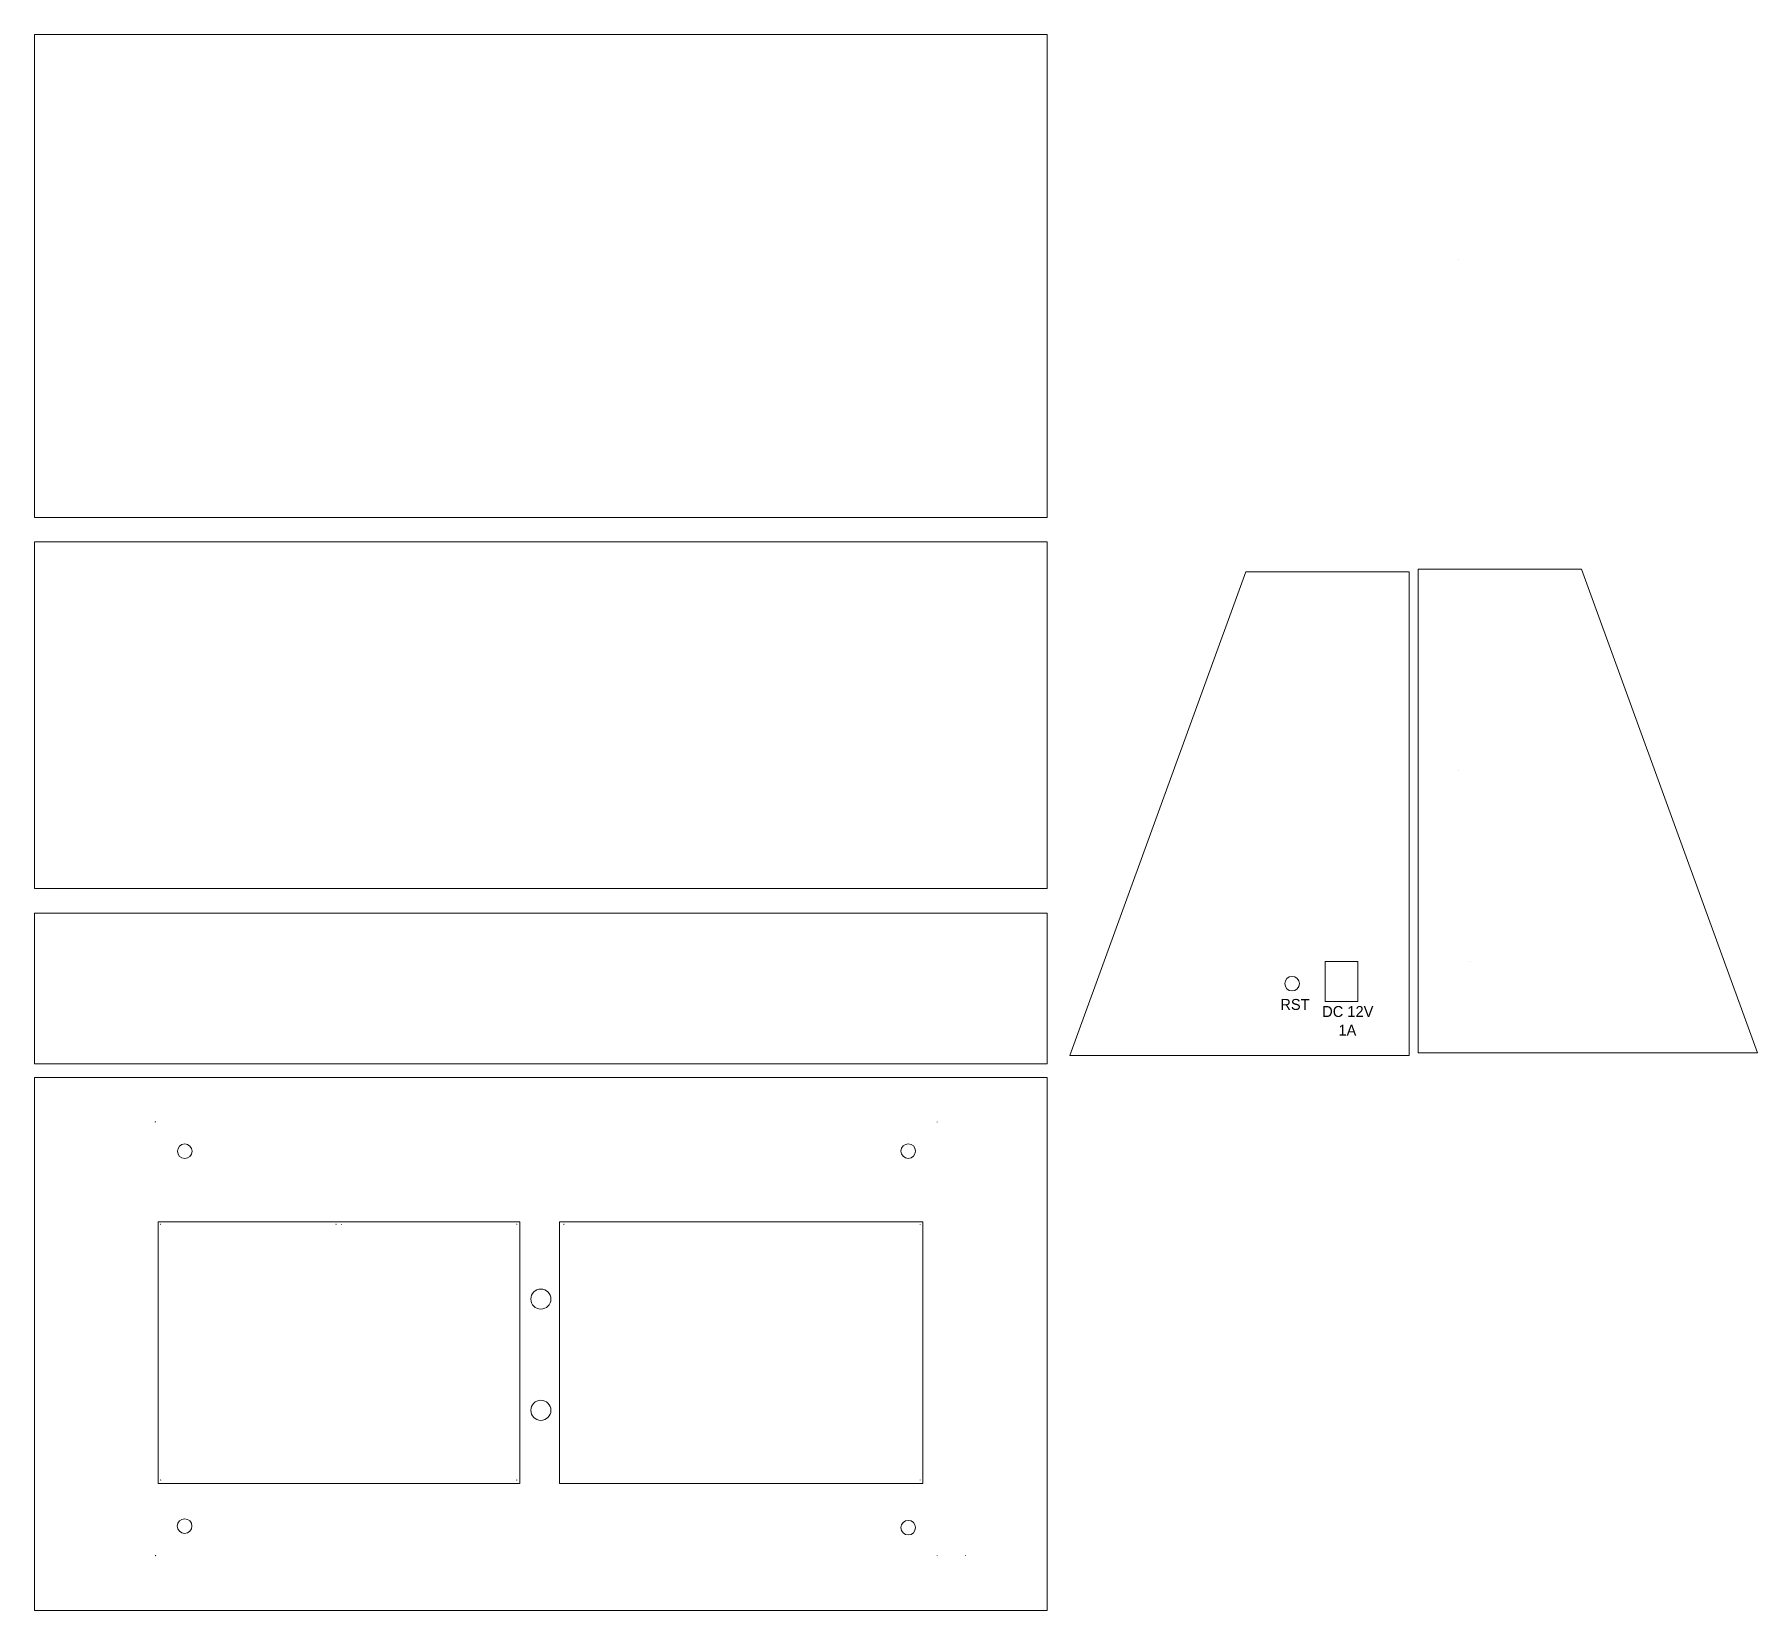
# Model space of a CAD drawing. Header units: inches. Extents: x 30 to 502, y -585 to -153.
import ezdxf

# ---------------------------------------------------------------- set-up
doc = ezdxf.new("R2010")
doc.units = ezdxf.units.IN
doc.header["$MEASUREMENT"] = 0
doc.layers.add('Layer 1', color=7, linetype='Continuous')

# ---------------------------------------------------------------- blocks, each defined once
blk = doc.blocks.new('block 2')
at = {"layer": 'Layer 1', "color": 7, "lineweight": 9, "true_color": 0xffffff}
blk.add_open_spline([(276.96, -450.79), (276.99, -450.79), (277, -450.78), (277, -450.75), (277, -450.73), (276.99, -450.72), (276.96, -450.72)], degree=3, knots=[0, 0, 0, 0, 1, 1, 1, 2, 2, 2, 2], dxfattribs=at)
blk = doc.blocks.new('block 3')
at = {"layer": 'Layer 1', "color": 7, "lineweight": 9, "true_color": 0xffffff}
blk.add_open_spline([(62.79, -450.67), (62.77, -450.67), (62.75, -450.68), (62.75, -450.7), (62.75, -450.73), (62.77, -450.74), (62.79, -450.74)], degree=3, knots=[0, 0, 0, 0, 1, 1, 1, 2, 2, 2, 2], dxfattribs=at)
blk = doc.blocks.new('block 4')
at = {"layer": 'Layer 1', "color": 7, "lineweight": 9, "true_color": 0xffffff}
blk.add_lwpolyline([(62.89, -569.53), (62.89, -569.47)], dxfattribs=at)
blk = doc.blocks.new('block 5')
at = {"layer": 'Layer 1', "color": 7, "lineweight": 9, "true_color": 0xffffff}
blk.add_open_spline([(62.93, -569.47), (62.93, -569.45), (62.91, -569.44), (62.89, -569.44), (62.87, -569.44), (62.86, -569.45), (62.86, -569.47)], degree=3, knots=[0, 0, 0, 0, 1, 1, 1, 2, 2, 2, 2], dxfattribs=at)
blk = doc.blocks.new('block 6')
at = {"layer": 'Layer 1', "color": 7, "lineweight": 9, "true_color": 0xffffff}
blk.add_open_spline([(62.86, -569.53), (62.86, -569.55), (62.87, -569.56), (62.89, -569.56), (62.91, -569.56), (62.93, -569.55), (62.93, -569.53)], degree=3, knots=[0, 0, 0, 0, 1, 1, 1, 2, 2, 2, 2], dxfattribs=at)
blk = doc.blocks.new('block 7')
at = {"layer": 'Layer 1', "color": 7, "lineweight": 9, "true_color": 0xffffff}
blk.add_open_spline([(62.93, -450.7), (62.93, -450.68), (62.91, -450.67), (62.89, -450.67), (62.87, -450.67), (62.86, -450.68), (62.86, -450.7)], degree=3, knots=[0, 0, 0, 0, 1, 1, 1, 2, 2, 2, 2], dxfattribs=at)
blk = doc.blocks.new('block 8')
at = {"layer": 'Layer 1', "color": 7, "lineweight": 9, "true_color": 0xffffff}
blk.add_open_spline([(62.86, -569.47), (62.86, -569.5), (62.87, -569.51), (62.89, -569.51), (62.91, -569.51), (62.93, -569.5), (62.93, -569.47)], degree=3, knots=[0, 0, 0, 0, 1, 1, 1, 2, 2, 2, 2], dxfattribs=at)
blk = doc.blocks.new('block 9')
at = {"layer": 'Layer 1', "color": 7, "lineweight": 9, "true_color": 0xffffff}
blk.add_lwpolyline([(62.89, -450.7), (62.87, -450.68)], dxfattribs=at)
blk = doc.blocks.new('block 10')
at = {"layer": 'Layer 1', "color": 7, "lineweight": 9, "true_color": 0xffffff}
blk.add_open_spline([(62.89, -450.65), (62.88, -450.64), (62.86, -450.64), (62.84, -450.65), (62.83, -450.67), (62.83, -450.69), (62.84, -450.71)], degree=3, knots=[0, 0, 0, 0, 1, 1, 1, 2, 2, 2, 2], dxfattribs=at)
blk = doc.blocks.new('block 11')
at = {"layer": 'Layer 1', "color": 7, "lineweight": 9, "true_color": 0xffffff}
blk.add_open_spline([(62.87, -450.73), (62.88, -450.75), (62.91, -450.75), (62.92, -450.73), (62.94, -450.72), (62.94, -450.69), (62.92, -450.68)], degree=3, knots=[0, 0, 0, 0, 1, 1, 1, 2, 2, 2, 2], dxfattribs=at)
blk = doc.blocks.new('block 12')
at = {"layer": 'Layer 1', "color": 7, "lineweight": 9, "true_color": 0xffffff}
blk.add_open_spline([(276.93, -569.47), (276.93, -569.5), (276.94, -569.51), (276.96, -569.51), (276.99, -569.51), (277, -569.5), (277, -569.47)], degree=3, knots=[0, 0, 0, 0, 1, 1, 1, 2, 2, 2, 2], dxfattribs=at)
blk = doc.blocks.new('block 13')
at = {"layer": 'Layer 1', "color": 7, "lineweight": 9, "true_color": 0xffffff}
blk.add_open_spline([(277, -450.7), (277, -450.68), (276.99, -450.67), (276.96, -450.67), (276.94, -450.67), (276.93, -450.68), (276.93, -450.7)], degree=3, knots=[0, 0, 0, 0, 1, 1, 1, 2, 2, 2, 2], dxfattribs=at)
blk = doc.blocks.new('block 14')
at = {"layer": 'Layer 1', "color": 7, "lineweight": 9, "true_color": 0xffffff}
blk.add_open_spline([(62.89, -569.44), (62.87, -569.44), (62.86, -569.45), (62.86, -569.47), (62.86, -569.5), (62.87, -569.51), (62.89, -569.51)], degree=3, knots=[0, 0, 0, 0, 1, 1, 1, 2, 2, 2, 2], dxfattribs=at)
blk = doc.blocks.new('block 15')
at = {"layer": 'Layer 1', "color": 7, "lineweight": 9, "true_color": 0xffffff}
blk.add_open_spline([(276.96, -569.51), (276.99, -569.51), (277, -569.5), (277, -569.47), (277, -569.45), (276.99, -569.44), (276.96, -569.44)], degree=3, knots=[0, 0, 0, 0, 1, 1, 1, 2, 2, 2, 2], dxfattribs=at)
blk = doc.blocks.new('block 16')
at = {"layer": 'Layer 1', "color": 7, "lineweight": 9, "true_color": 0xffffff}
blk.add_open_spline([(62.76, -450.7), (62.76, -450.72), (62.77, -450.74), (62.79, -450.74), (62.81, -450.74), (62.82, -450.72), (62.82, -450.7)], degree=3, knots=[0, 0, 0, 0, 1, 1, 1, 2, 2, 2, 2], dxfattribs=at)
blk = doc.blocks.new('block 17')
at = {"layer": 'Layer 1', "color": 7, "lineweight": 9, "true_color": 0xffffff}
blk.add_open_spline([(276.93, -450.7), (276.93, -450.72), (276.95, -450.74), (276.96, -450.74), (276.98, -450.74), (277, -450.72), (277, -450.7)], degree=3, knots=[0, 0, 0, 0, 1, 1, 1, 2, 2, 2, 2], dxfattribs=at)
blk = doc.blocks.new('block 18')
at = {"layer": 'Layer 1', "color": 7, "lineweight": 9, "true_color": 0xffffff}
blk.add_open_spline([(276.96, -450.67), (276.95, -450.67), (276.93, -450.69), (276.93, -450.7), (276.93, -450.72), (276.95, -450.74), (276.96, -450.74)], degree=3, knots=[0, 0, 0, 0, 1, 1, 1, 2, 2, 2, 2], dxfattribs=at)
blk = doc.blocks.new('block 19')
at = {"layer": 'Layer 1', "color": 7, "lineweight": 9, "true_color": 0xffffff}
blk.add_open_spline([(284.71, -569.51), (284.72, -569.51), (284.74, -569.49), (284.74, -569.47), (284.74, -569.46), (284.72, -569.44), (284.71, -569.44)], degree=3, knots=[0, 0, 0, 0, 1, 1, 1, 2, 2, 2, 2], dxfattribs=at)
blk = doc.blocks.new('block 20')
at = {"layer": 'Layer 1', "color": 7, "lineweight": 9, "true_color": 0xffffff}
blk.add_open_spline([(276.96, -569.44), (276.95, -569.44), (276.93, -569.46), (276.93, -569.47), (276.93, -569.49), (276.95, -569.51), (276.96, -569.51)], degree=3, knots=[0, 0, 0, 0, 1, 1, 1, 2, 2, 2, 2], dxfattribs=at)
blk = doc.blocks.new('block 21')
at = {"layer": 'Layer 1', "color": 7, "lineweight": 9, "true_color": 0xffffff}
blk.add_open_spline([(64.32, -478.77), (64.32, -478.76), (64.31, -478.74), (64.29, -478.74), (64.27, -478.74), (64.26, -478.76), (64.26, -478.77)], degree=3, knots=[0, 0, 0, 0, 1, 1, 1, 2, 2, 2, 2], dxfattribs=at)
blk = doc.blocks.new('block 22')
at = {"layer": 'Layer 1', "color": 7, "lineweight": 9, "true_color": 0xffffff}
blk.add_open_spline([(64.26, -548.77), (64.26, -548.79), (64.27, -548.81), (64.29, -548.81), (64.31, -548.81), (64.32, -548.79), (64.32, -548.77)], degree=3, knots=[0, 0, 0, 0, 1, 1, 1, 2, 2, 2, 2], dxfattribs=at)
blk = doc.blocks.new('block 23')
at = {"layer": 'Layer 1', "color": 7, "lineweight": 9, "true_color": 0xffffff}
blk.add_open_spline([(112.29, -478.81), (112.31, -478.81), (112.32, -478.79), (112.32, -478.77), (112.32, -478.76), (112.31, -478.74), (112.29, -478.74)], degree=3, knots=[0, 0, 0, 0, 1, 1, 1, 2, 2, 2, 2], dxfattribs=at)
blk = doc.blocks.new('block 24')
at = {"layer": 'Layer 1', "color": 7, "lineweight": 9, "true_color": 0xffffff}
blk.add_open_spline([(64.29, -478.74), (64.27, -478.74), (64.26, -478.76), (64.26, -478.77), (64.26, -478.79), (64.27, -478.81), (64.29, -478.81)], degree=3, knots=[0, 0, 0, 0, 1, 1, 1, 2, 2, 2, 2], dxfattribs=at)
blk = doc.blocks.new('block 25')
at = {"layer": 'Layer 1', "color": 7, "lineweight": 9, "true_color": 0xffffff}
blk.add_open_spline([(112.32, -478.77), (112.32, -478.76), (112.31, -478.74), (112.29, -478.74), (112.27, -478.74), (112.26, -478.76), (112.26, -478.77)], degree=3, knots=[0, 0, 0, 0, 1, 1, 1, 2, 2, 2, 2], dxfattribs=at)
blk = doc.blocks.new('block 26')
at = {"layer": 'Layer 1', "color": 7, "lineweight": 9, "true_color": 0xffffff}
blk.add_open_spline([(64.29, -548.74), (64.27, -548.74), (64.26, -548.76), (64.26, -548.77), (64.26, -548.79), (64.27, -548.81), (64.29, -548.81)], degree=3, knots=[0, 0, 0, 0, 1, 1, 1, 2, 2, 2, 2], dxfattribs=at)
blk = doc.blocks.new('block 27')
at = {"layer": 'Layer 1', "color": 7, "lineweight": 9, "true_color": 0xffffff}
blk.add_open_spline([(113.85, -478.77), (113.85, -478.76), (113.84, -478.74), (113.82, -478.74), (113.8, -478.74), (113.79, -478.76), (113.79, -478.77)], degree=3, knots=[0, 0, 0, 0, 1, 1, 1, 2, 2, 2, 2], dxfattribs=at)
blk = doc.blocks.new('block 28')
at = {"layer": 'Layer 1', "color": 7, "lineweight": 9, "true_color": 0xffffff}
blk.add_open_spline([(161.82, -478.81), (161.84, -478.81), (161.85, -478.79), (161.85, -478.77), (161.85, -478.76), (161.84, -478.74), (161.82, -478.74)], degree=3, knots=[0, 0, 0, 0, 1, 1, 1, 2, 2, 2, 2], dxfattribs=at)
blk = doc.blocks.new('block 29')
at = {"layer": 'Layer 1', "color": 7, "lineweight": 9, "true_color": 0xffffff}
blk.add_open_spline([(113.82, -478.74), (113.8, -478.74), (113.79, -478.76), (113.79, -478.77), (113.79, -478.79), (113.8, -478.81), (113.82, -478.81)], degree=3, knots=[0, 0, 0, 0, 1, 1, 1, 2, 2, 2, 2], dxfattribs=at)
blk = doc.blocks.new('block 30')
at = {"layer": 'Layer 1', "color": 7, "lineweight": 9, "true_color": 0xffffff}
blk.add_open_spline([(161.79, -548.77), (161.79, -548.79), (161.8, -548.81), (161.82, -548.81), (161.84, -548.81), (161.85, -548.79), (161.85, -548.77)], degree=3, knots=[0, 0, 0, 0, 1, 1, 1, 2, 2, 2, 2], dxfattribs=at)
blk = doc.blocks.new('block 31')
at = {"layer": 'Layer 1', "color": 7, "lineweight": 9, "true_color": 0xffffff}
blk.add_open_spline([(161.85, -478.77), (161.85, -478.76), (161.84, -478.74), (161.82, -478.74), (161.8, -478.74), (161.79, -478.76), (161.79, -478.77)], degree=3, knots=[0, 0, 0, 0, 1, 1, 1, 2, 2, 2, 2], dxfattribs=at)
blk = doc.blocks.new('block 32')
at = {"layer": 'Layer 1', "color": 7, "lineweight": 9, "true_color": 0xffffff}
blk.add_open_spline([(161.82, -548.81), (161.84, -548.81), (161.85, -548.79), (161.85, -548.77), (161.85, -548.76), (161.84, -548.74), (161.82, -548.74)], degree=3, knots=[0, 0, 0, 0, 1, 1, 1, 2, 2, 2, 2], dxfattribs=at)
blk = doc.blocks.new('block 33')
at = {"layer": 'Layer 1', "color": 7, "lineweight": 9, "true_color": 0xffffff}
blk.add_open_spline([(174.81, -478.77), (174.81, -478.76), (174.8, -478.74), (174.78, -478.74), (174.76, -478.74), (174.75, -478.76), (174.75, -478.77)], degree=3, knots=[0, 0, 0, 0, 1, 1, 1, 2, 2, 2, 2], dxfattribs=at)
blk = doc.blocks.new('block 34')
at = {"layer": 'Layer 1', "color": 7, "lineweight": 9, "true_color": 0xffffff}
blk.add_open_spline([(174.78, -478.74), (174.76, -478.74), (174.75, -478.76), (174.75, -478.77), (174.75, -478.79), (174.76, -478.81), (174.78, -478.81)], degree=3, knots=[0, 0, 0, 0, 1, 1, 1, 2, 2, 2, 2], dxfattribs=at)
blk = doc.blocks.new('block 35')
at = {"layer": 'Layer 1', "color": 7, "lineweight": 9, "true_color": 0xffffff}
blk.add_open_spline([(272.31, -478.81), (272.33, -478.81), (272.34, -478.79), (272.34, -478.77), (272.34, -478.76), (272.33, -478.74), (272.31, -478.74)], degree=3, knots=[0, 0, 0, 0, 1, 1, 1, 2, 2, 2, 2], dxfattribs=at)
blk = doc.blocks.new('block 36')
at = {"layer": 'Layer 1', "color": 7, "lineweight": 9, "true_color": 0xffffff}
blk.add_open_spline([(272.28, -548.77), (272.28, -548.79), (272.29, -548.81), (272.31, -548.81), (272.33, -548.81), (272.34, -548.79), (272.34, -548.77)], degree=3, knots=[0, 0, 0, 0, 1, 1, 1, 2, 2, 2, 2], dxfattribs=at)
blk = doc.blocks.new('block 37')
at = {"layer": 'Layer 1', "color": 7, "lineweight": 9, "true_color": 0xffffff}
blk.add_open_spline([(272.34, -478.77), (272.34, -478.76), (272.33, -478.74), (272.31, -478.74), (272.29, -478.74), (272.28, -478.76), (272.28, -478.77)], degree=3, knots=[0, 0, 0, 0, 1, 1, 1, 2, 2, 2, 2], dxfattribs=at)
blk = doc.blocks.new('block 38')
at = {"layer": 'Layer 1', "color": 7, "lineweight": 9, "true_color": 0xffffff}
blk.add_open_spline([(272.31, -548.81), (272.33, -548.81), (272.34, -548.79), (272.34, -548.77), (272.34, -548.76), (272.33, -548.74), (272.31, -548.74)], degree=3, knots=[0, 0, 0, 0, 1, 1, 1, 2, 2, 2, 2], dxfattribs=at)

msp = doc.modelspace()

# ---------------------------------------------------------------- linework, layer by layer
at = {"layer": 'Layer 1', "color": 7, "lineweight": 9, "true_color": 0xffffff}
for points in [[(307.13, -285.11), (29.73, -285.11), (29.73, -152.81), (307.13, -152.81), (307.13, -285.11)], [(419.81, -214.37), (419.81, -214.37)], [(307.11, -291.81), (29.75, -291.81), (29.75, -386.81), (307.11, -386.81), (307.11, -291.81)], [(313.3, -432.5), (361.52, -300), (406.28, -300), (406.28, -432.5), (313.3, -432.5)], [(501.65, -431.8), (453.43, -299.3), (408.67, -299.3), (408.67, -431.8), (501.65, -431.8)], [(419.81, -354.54), (419.81, -354.54)], [(29.75, -434.79), (307.11, -434.79), (307.11, -393.51), (29.75, -393.51), (29.75, -434.79)], [(392.2, -417.75), (383.2, -417.75), (383.2, -406.75), (392.2, -406.75), (392.2, -417.75)], [(422.98, -406.75), (422.98, -406.75)], [(307.11, -584.57), (29.75, -584.57), (29.75, -438.53), (307.11, -438.53), (307.11, -584.57)], [(63.62, -478.13), (162.63, -478.13), (162.63, -549.8), (63.62, -549.8), (63.62, -478.13)], [(174.75, -478.13), (273.05, -478.13), (273.05, -549.8), (173.55, -549.8), (173.55, -478.13), (174.75, -478.13)]]:
    msp.add_lwpolyline(points, dxfattribs=at)
for points in [[(376.18, -412.84), (376.18, -413.95), (375.29, -414.84), (374.18, -414.84), (373.08, -414.84), (372.18, -413.95), (372.18, -412.84), (372.18, -411.74), (373.08, -410.84), (374.18, -410.84), (375.29, -410.84), (376.18, -411.74), (376.18, -412.84)], [(72.91, -458.74), (72.91, -459.84), (72.01, -460.74), (70.91, -460.74), (69.8, -460.74), (68.91, -459.84), (68.91, -458.74), (68.91, -457.63), (69.8, -456.74), (70.91, -456.74), (72.01, -456.74), (72.91, -457.63), (72.91, -458.74)], [(271.05, -458.72), (271.05, -459.83), (270.15, -460.72), (269.05, -460.72), (267.95, -460.72), (267.05, -459.83), (267.05, -458.72), (267.05, -457.62), (267.95, -456.72), (269.05, -456.72), (270.15, -456.72), (271.05, -457.62), (271.05, -458.72)], [(171.18, -499.24), (171.18, -500.76), (169.95, -501.99), (168.43, -501.99), (166.91, -501.99), (165.68, -500.76), (165.68, -499.24), (165.68, -497.72), (166.91, -496.49), (168.43, -496.49), (169.95, -496.49), (171.18, -497.72), (171.18, -499.24)], [(171.18, -529.72), (171.18, -531.24), (169.95, -532.47), (168.43, -532.47), (166.91, -532.47), (165.68, -531.24), (165.68, -529.72), (165.68, -528.2), (166.91, -526.97), (168.43, -526.97), (169.95, -526.97), (171.18, -528.2), (171.18, -529.72)], [(72.86, -561.44), (72.86, -562.54), (71.96, -563.44), (70.86, -563.44), (69.75, -563.44), (68.86, -562.54), (68.86, -561.44), (68.86, -560.33), (69.75, -559.44), (70.86, -559.44), (71.96, -559.44), (72.86, -560.33), (72.86, -561.44)], [(271.05, -561.86), (271.05, -562.96), (270.15, -563.86), (269.05, -563.86), (267.95, -563.86), (267.05, -562.96), (267.05, -561.86), (267.05, -560.75), (267.95, -559.86), (269.05, -559.86), (270.15, -559.86), (271.05, -560.75), (271.05, -561.86)]]:
    msp.add_open_spline(points, degree=3, knots=[0, 0, 0, 0, 1, 1, 1, 2, 2, 2, 3, 3, 3, 4, 4, 4, 4], dxfattribs=at)

# ---------------------------------------------------------------- block references
at = {"layer": 'Layer 1'}
for name in ['block 3', 'block 16', 'block 10', 'block 7', 'block 9', 'block 11', 'block 13', 'block 18', 'block 17', 'block 2', 'block 21', 'block 24', 'block 25', 'block 23', 'block 27', 'block 29', 'block 31', 'block 28', 'block 33', 'block 34', 'block 37', 'block 35', 'block 26', 'block 22', 'block 30', 'block 32', 'block 36', 'block 38', 'block 5', 'block 14', 'block 8', 'block 6', 'block 4', 'block 20', 'block 12', 'block 15', 'block 19']:
    msp.add_blockref(name, (0, 0), dxfattribs=at)

# ---------------------------------------------------------------- texts
at = {"layer": 'Layer 1', "color": 250, "true_color": 0x231f20, "char_height": 2.9972, "attachment_point": 7}
for s, insert in [('\\fMyriad Pro|b0|i0|c0|p34;\\W1;RST', (370.95, -420.07)), ('\\fMyriad Pro|b0|i0|c0|p34;\\W1;DC 12V ', (382.41, -422.01)), ('\\fMyriad Pro|b0|i0|c0|p34;\\W1;    1A', (382.41, -427.09))]:
    msp.add_mtext(s, dxfattribs=dict(at, insert=insert))

doc.saveas('drawing.dxf')
